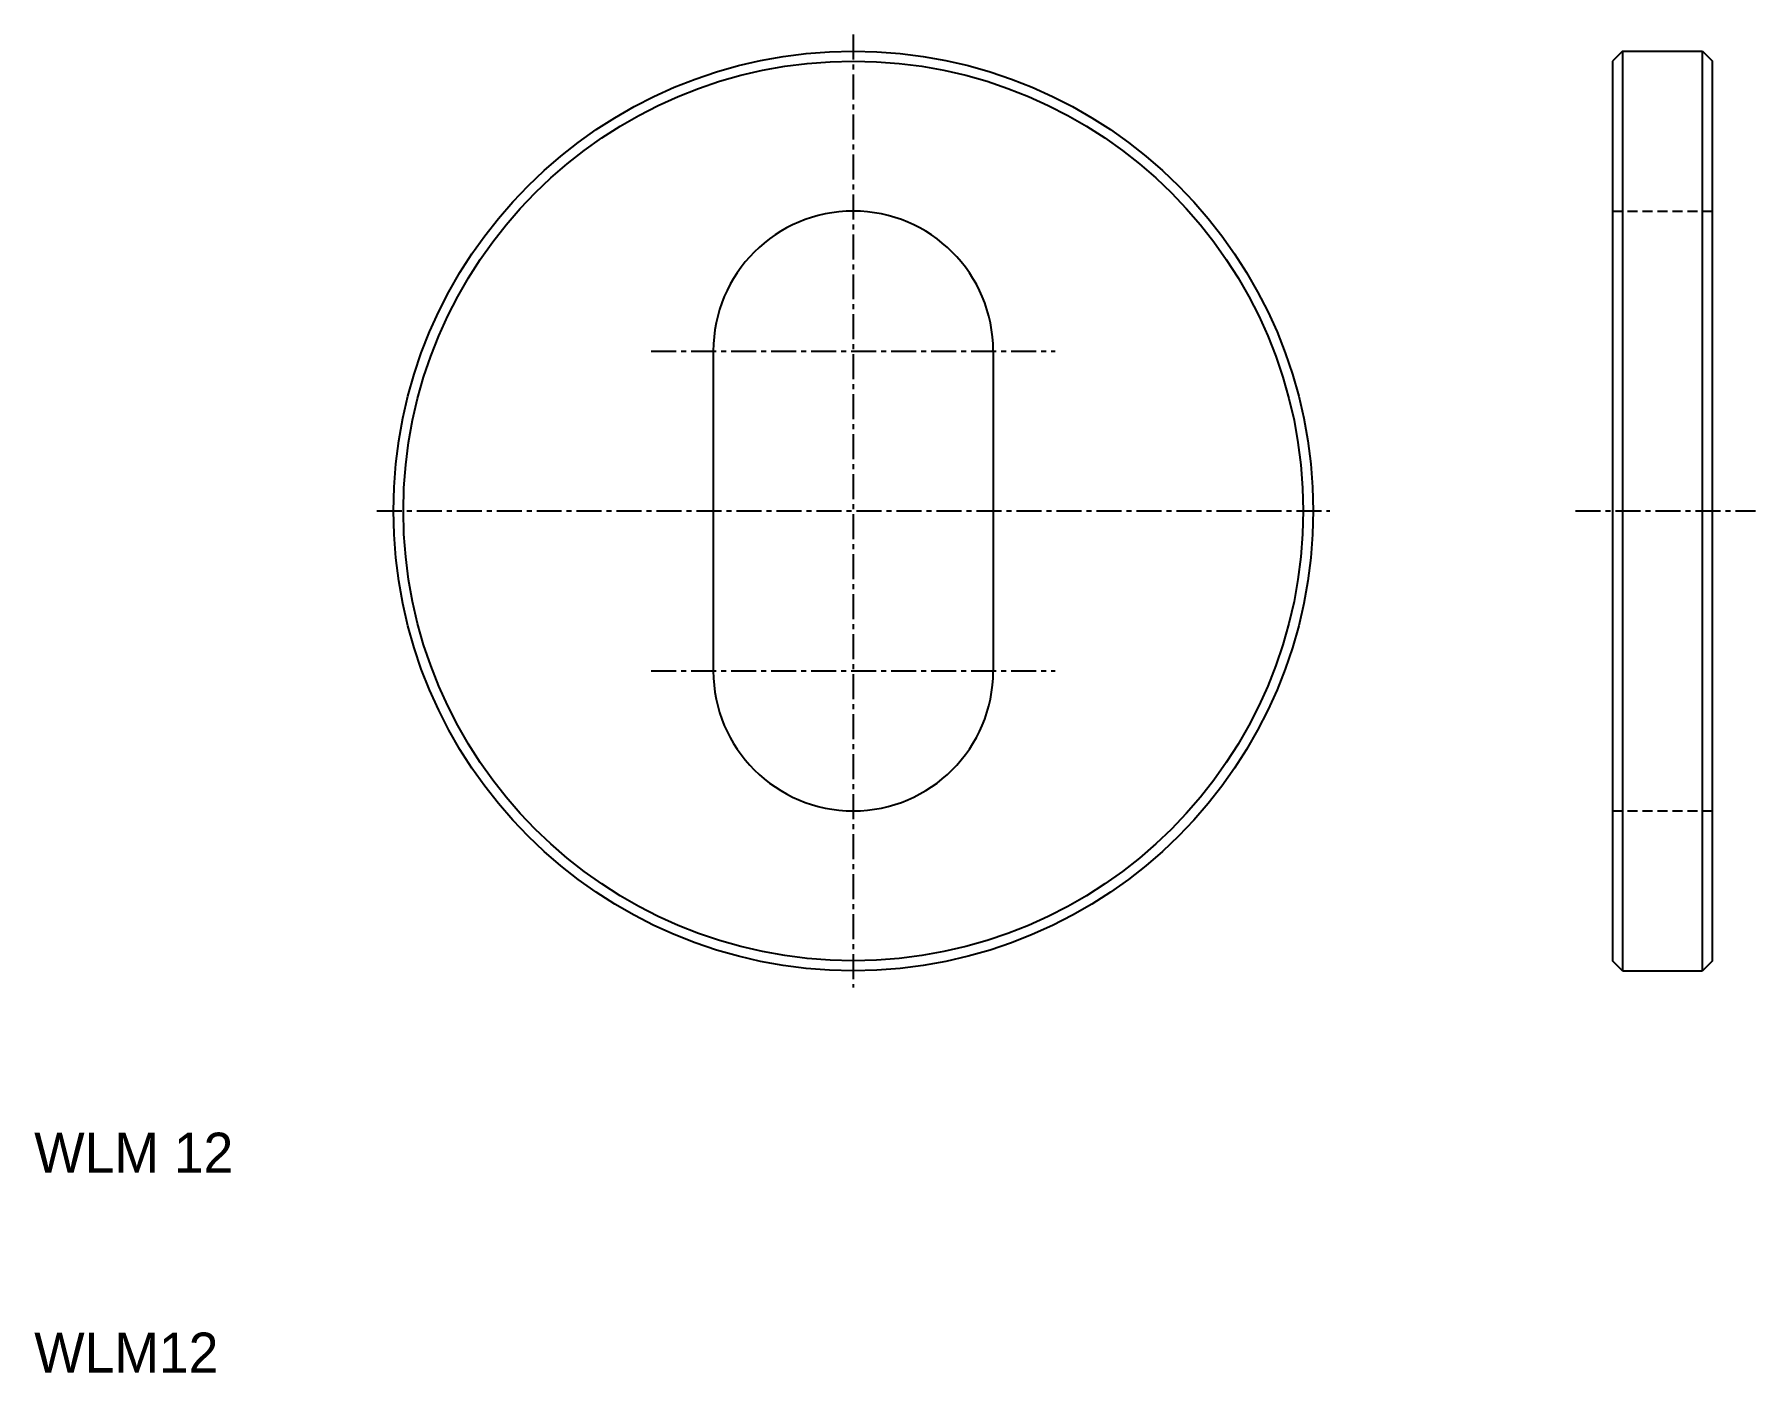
# Model space of a CAD drawing. Extents: x 9 to 95.1, y 6.9 to 73.8.
import ezdxf

# ---------------------------------------------------------------- set-up
doc = ezdxf.new("R2010")
doc.units = 0
doc.linetypes.add('CENTER', pattern=[2, 1.25, -0.25, 0.25, -0.25])
doc.linetypes.add('DASHED', pattern=[0.75, 0.5, -0.25])
doc.layers.get('0').update_dxf_attribs({"linetype": 'CONTINUOUS'})
doc.layers.add('CENTER', color=1, linetype='CENTER')

msp = doc.modelspace()

# ---------------------------------------------------------------- linework, layer by layer
at = {"color": 7, "linetype": 'CONTINUOUS'}
for p, q in [((88.471, 73), (87.971, 72.5)), ((87.971, 72.5), (87.971, 27.5)), ((88.471, 73), (92.471, 73)), ((88.471, 73), (88.471, 27)), ((92.471, 27), (92.471, 73)), ((92.471, 73), (92.971, 72.5)), ((92.971, 27.5), (92.971, 72.5)), ((43, 58), (43, 42)), ((57, 58), (57, 42)), ((88.471, 27), (87.971, 27.5)), ((88.471, 27), (92.471, 27)), ((92.971, 27.5), (92.471, 27))]:
    msp.add_line(p, q, dxfattribs=at)
at = {"color": 3, "linetype": 'DASHED'}
for p, q in [((87.971, 65), (92.971, 65)), ((87.971, 35), (92.971, 35))]:
    msp.add_line(p, q, dxfattribs=at)
at = {"color": 7, "linetype": 'CONTINUOUS'}
for radius in [23, 22.5]:
    msp.add_circle((50, 50), radius, dxfattribs=at)
for centre, start, end in [((50, 58), 0, 180), ((50, 42), 180, 0)]:
    msp.add_arc(centre, 7, start, end, dxfattribs=at)
at = {"layer": 'CENTER', "color": 1, "linetype": 'CENTER'}
for p, q in [((50, 73.835), (50, 26.165)), ((39.896, 58), (60.104, 58)), ((26.165, 50), (73.835, 50)), ((86.127, 50), (95.127, 50)), ((39.896, 42), (60.104, 42))]:
    msp.add_line(p, q, dxfattribs=at)

# ---------------------------------------------------------------- texts
at = {"color": 7, "linetype": 'CONTINUOUS'}
for s, p in [('WLM 12', (9.034, 16.904)), ('WLM12', (9.034, 6.904))]:
    msp.add_text(s, height=2, dxfattribs=at).set_placement(p)

doc.saveas('drawing.dxf')
